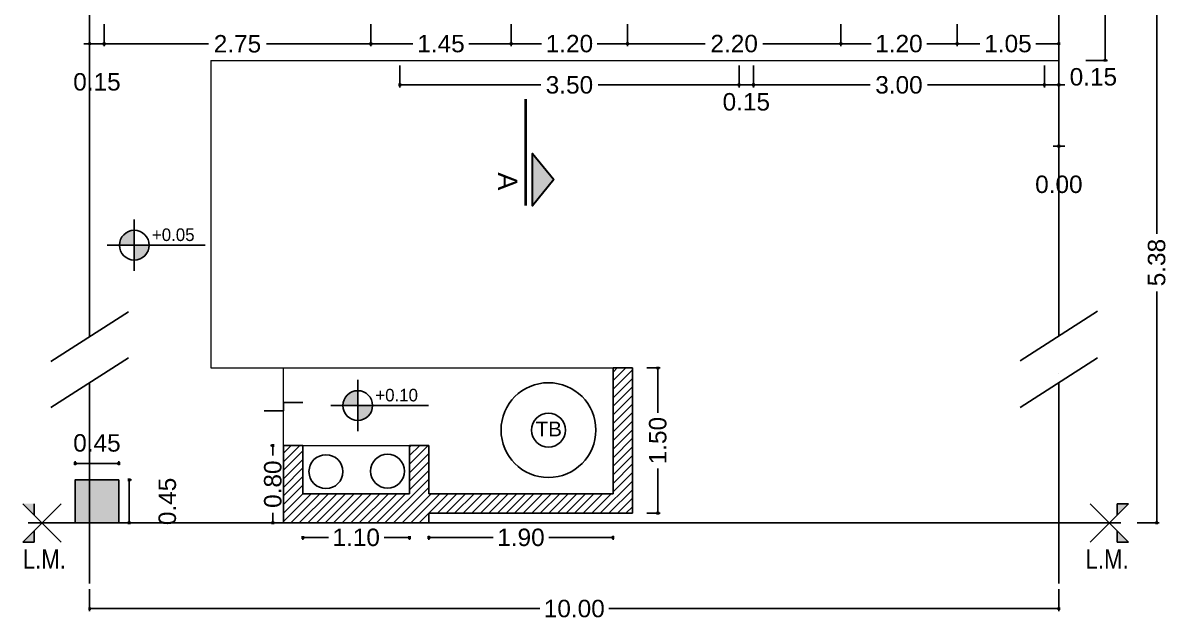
# Model space of a CAD drawing. Header units: millimetres. Extents: x 157 to 449, y 13 to 189.
# Drawn here: x 381.2 to 393.01, y 135.3 to 141.47 of the extents above; entities that cross this region are included whole.
import ezdxf

# ---------------------------------------------------------------- set-up
doc = ezdxf.new("R2010")
doc.units = ezdxf.units.MM
doc.header["$LTSCALE"] = 0.1
doc.header["$MEASUREMENT"] = 0
doc.header["$PDMODE"] = 3
doc.header["$PDSIZE"] = 0.1
doc.linetypes.add('ACAD_ISO04W100', pattern=[30, 24, -3, 0, -3])
doc.layers.get('DEFPOINTS').update_dxf_attribs({"color": 1})
for name, color, linetype in [('11.Ejes', 1, 'ACAD_ISO04W100'), ('Cotas', 1, 'Continuous'), ('HATCH', 10, 'Continuous'), ('MURO', 3, 'Continuous'), ('Muros', 7, 'Continuous'), ('muros-pta', 4, 'Continuous'), ('Textos', 2, 'Continuous')]:
    doc.layers.add(name, color=color, linetype=linetype)
doc.layers.add('17.Sombras', color=8, linetype='Continuous', lineweight=5)
doc.layers.add('SOMBRA', color=1, linetype='Continuous', lineweight=0)
doc.styles.add('ARIAL', font='arial.ttf', dxfattribs={"height": 0.18})
doc.styles.add('Diego', font='arial.ttf')
doc.dimstyles.new('MARQ 100', dxfattribs={"dimscale": 0.1, "dimtxt": 1.75, "dimasz": 0.3, "dimexe": 0.25, "dimexo": 1.5, "dimtad": 0, "dimzin": 1, "dimdsep": 46, "dimtxsty": 'ARIAL', "dimblk": 'BOXFILLED', "dimcen": 2.5, "dimclrd": 8, "dimclre": 8, "dimclrt": 4, "dimazin": 0, "dimtfac": 1, "dimtmove": 2, "dimatfit": 3, "dimldrblk": 'DOTSMALL', "dimfxl": 2, "dimfxlon": 1, "dimlwd": -1, "dimarcsym": 0})

# ---------------------------------------------------------------- blocks, each defined once
blk = doc.blocks.new('_BoxFilled')
at = {"color": 0, "linetype": 'ByBlock', "lineweight": -2}
blk.add_line((-0.5, 0), (-1, 0), dxfattribs=at)
at = {"color": 0, "linetype": 'ByBlock'}
blk.add_solid([(-0.5, 0.5), (0.5, 0.5), (-0.5, -0.5), (0.5, -0.5)], dxfattribs=at)
blk = doc.blocks.new('*D98')
at = {"color": 8, "lineweight": -2, "transparency": 16777216}
for p, q in [((384.085, 136.155), (384.085, 136.13)), ((385.185, 136.155), (385.185, 136.13))]:
    blk.add_line(p, q, dxfattribs=at)
at = {"color": 8, "transparency": 16777216}
for p, q in [((384.115, 136.155), (384.348, 136.155)), ((385.155, 136.155), (384.923, 136.155))]:
    blk.add_line(p, q, dxfattribs=at)
at = {"layer": 'DEFPOINTS', "color": 0, "transparency": 16777216}
for p in [(384.085, 136.222), (385.185, 136.222), (385.185, 136.155)]:
    blk.add_point(p, dxfattribs=at)
at = {"color": 8, "transparency": 16777216, "xscale": 0.03, "yscale": 0.03, "zscale": 0.03, "rotation": 180}
blk.add_blockref('_BoxFilled', (384.085, 136.155), dxfattribs=at)
at = {"color": 8, "transparency": 16777216, "xscale": 0.03, "yscale": 0.03, "zscale": 0.03}
blk.add_blockref('_BoxFilled', (385.185, 136.155), dxfattribs=at)
at = {"color": 4, "transparency": 16777216, "insert": (384.635, 136.155), "char_height": 0.18, "attachment_point": 5, "style": 'ARIAL'}
blk.add_mtext('1.10', dxfattribs=at)
blk = doc.blocks.new('_DotSmall')
at = {"color": 0, "linetype": 'ByBlock', "const_width": 0.5}
blk.add_lwpolyline([(-0.0625, 0, 1), (0.0625, 0, 1)], format="xyb", close=True, dxfattribs=at)
blk = doc.blocks.new('*D99')
at = {"color": 8, "lineweight": -2, "transparency": 16777216}
for p, q in [((385.385, 136.172), (385.385, 136.13)), ((387.285, 136.172), (387.285, 136.13))]:
    blk.add_line(p, q, dxfattribs=at)
at = {"color": 8, "transparency": 16777216}
for p, q in [((385.415, 136.155), (386.048, 136.155)), ((387.255, 136.155), (386.623, 136.155))]:
    blk.add_line(p, q, dxfattribs=at)
at = {"layer": 'DEFPOINTS', "color": 0, "transparency": 16777216}
for p in [(385.385, 136.322), (387.285, 136.322), (387.285, 136.155)]:
    blk.add_point(p, dxfattribs=at)
at = {"color": 8, "transparency": 16777216, "xscale": 0.03, "yscale": 0.03, "zscale": 0.03, "rotation": 180}
blk.add_blockref('_BoxFilled', (385.385, 136.155), dxfattribs=at)
at = {"color": 8, "transparency": 16777216, "xscale": 0.03, "yscale": 0.03, "zscale": 0.03}
blk.add_blockref('_BoxFilled', (387.285, 136.155), dxfattribs=at)
at = {"color": 4, "transparency": 16777216, "insert": (386.335, 136.155), "char_height": 0.18, "attachment_point": 5, "style": 'ARIAL'}
blk.add_mtext('1.90', dxfattribs=at)
blk = doc.blocks.new('*D117')
at = {"color": 8, "lineweight": -2, "transparency": 16777216}
for p, q in [((383.775, 137.105), (383.75, 137.105)), ((383.775, 136.305), (383.75, 136.305))]:
    blk.add_line(p, q, dxfattribs=at)
at = {"color": 8, "transparency": 16777216}
for p, q in [((383.775, 137.075), (383.775, 137.001)), ((383.775, 136.335), (383.775, 136.409))]:
    blk.add_line(p, q, dxfattribs=at)
at = {"layer": 'DEFPOINTS', "color": 0, "transparency": 16777216}
for p in [(383.885, 137.105), (383.775, 136.305), (383.885, 136.305)]:
    blk.add_point(p, dxfattribs=at)
at = {"color": 8, "transparency": 16777216, "xscale": 0.03, "yscale": 0.03, "zscale": 0.03}
for p, rotation in [((383.775, 137.105), 90), ((383.775, 136.305), 270)]:
    blk.add_blockref('_BoxFilled', p, dxfattribs=dict(at, rotation=rotation))
at = {"color": 4, "transparency": 16777216, "insert": (383.775, 136.705), "char_height": 0.18, "attachment_point": 5, "rotation": 90, "style": 'ARIAL'}
blk.add_mtext('0.80', dxfattribs=at)
blk = doc.blocks.new('*D118')
at = {"color": 8, "lineweight": -2, "transparency": 16777216}
for p, q in [((387.635, 137.905), (387.772, 137.905)), ((387.635, 136.405), (387.772, 136.405))]:
    blk.add_line(p, q, dxfattribs=at)
at = {"color": 8, "transparency": 16777216}
for p, q in [((387.747, 137.875), (387.747, 137.442)), ((387.747, 136.435), (387.747, 136.867))]:
    blk.add_line(p, q, dxfattribs=at)
at = {"layer": 'DEFPOINTS', "color": 0, "transparency": 16777216}
for p in [(387.485, 137.905), (387.485, 136.405), (387.747, 136.405)]:
    blk.add_point(p, dxfattribs=at)
at = {"color": 8, "transparency": 16777216, "xscale": 0.03, "yscale": 0.03, "zscale": 0.03}
for p, rotation in [((387.747, 137.905), 90), ((387.747, 136.405), 270)]:
    blk.add_blockref('_BoxFilled', p, dxfattribs=dict(at, rotation=rotation))
at = {"color": 4, "transparency": 16777216, "insert": (387.747, 137.155), "char_height": 0.18, "attachment_point": 5, "rotation": 90, "style": 'ARIAL'}
blk.add_mtext('1.50', dxfattribs=at)
blk = doc.blocks.new('*D119')
at = {"color": 8, "lineweight": -2, "transparency": 16777216}
for p, q in [((382.292, 136.75), (382.317, 136.75)), ((382.292, 136.305), (382.317, 136.305))]:
    blk.add_line(p, q, dxfattribs=at)
at = {"color": 8, "transparency": 16777216}
blk.add_line((382.292, 136.335), (382.292, 136.72), dxfattribs=at)
at = {"layer": 'DEFPOINTS', "color": 0, "transparency": 16777216}
for p in [(382.185, 136.75), (382.292, 136.75), (382.185, 136.305)]:
    blk.add_point(p, dxfattribs=at)
at = {"color": 8, "transparency": 16777216, "xscale": 0.03, "yscale": 0.03, "zscale": 0.03}
for p, rotation in [((382.292, 136.75), 90), ((382.292, 136.305), 270)]:
    blk.add_blockref('_BoxFilled', p, dxfattribs=dict(at, rotation=rotation))
at = {"color": 4, "transparency": 16777216, "insert": (382.687, 136.527), "char_height": 0.18, "attachment_point": 5, "rotation": 90, "style": 'ARIAL'}
blk.add_mtext('0.45', dxfattribs=at)
blk = doc.blocks.new('*D120')
at = {"color": 8, "lineweight": -2, "transparency": 16777216}
for p, q in [((381.735, 136.9), (381.735, 136.944)), ((382.185, 136.9), (382.185, 136.944))]:
    blk.add_line(p, q, dxfattribs=at)
at = {"color": 8, "transparency": 16777216}
blk.add_line((381.765, 136.919), (382.155, 136.919), dxfattribs=at)
at = {"layer": 'DEFPOINTS', "color": 0, "transparency": 16777216}
for p in [(382.185, 136.919), (381.735, 136.75), (382.185, 136.75)]:
    blk.add_point(p, dxfattribs=at)
at = {"color": 8, "transparency": 16777216, "xscale": 0.03, "yscale": 0.03, "zscale": 0.03, "rotation": 180}
blk.add_blockref('_BoxFilled', (381.735, 136.919), dxfattribs=at)
at = {"color": 8, "transparency": 16777216, "xscale": 0.03, "yscale": 0.03, "zscale": 0.03}
blk.add_blockref('_BoxFilled', (382.185, 136.919), dxfattribs=at)
at = {"color": 4, "transparency": 16777216, "insert": (381.96, 137.13), "char_height": 0.18, "attachment_point": 5, "style": 'ARIAL'}
blk.add_mtext('0.45', dxfattribs=at)
blk = doc.blocks.new('Nivel Planta')
at = {"layer": 'Cotas'}
h = blk.add_hatch(color=1, dxfattribs=at)
h.paths.add_polyline_path([(509.8507, 209.4131, 0.414214), (509.7327, 209.2951), (509.8507, 209.2951)])
h.paths.add_polyline_path([(509.9687, 209.2951), (509.8507, 209.2951), (509.8507, 209.1771, 0.414214)])
at = {"layer": 'Cotas', "color": 1}
for p, q in [((509.8507, 209.4986), (509.8507, 209.0904)), ((509.6361, 209.2951), (510.4131, 209.2951))]:
    blk.add_line(p, q, dxfattribs=at)
blk.add_circle((509.8507, 209.2951), 0.118, dxfattribs=at)
blk = doc.blocks.new('*D106')
at = {"color": 8, "lineweight": -2, "transparency": 16777216}
for p, q in [((381.885, 135.62), (381.885, 135.395)), ((391.885, 135.62), (391.885, 135.395))]:
    blk.add_line(p, q, dxfattribs=at)
at = {"color": 8, "transparency": 16777216}
for p, q in [((381.915, 135.42), (386.528, 135.42)), ((391.855, 135.42), (387.242, 135.42))]:
    blk.add_line(p, q, dxfattribs=at)
at = {"layer": 'DEFPOINTS', "color": 0, "transparency": 16777216}
for p in [(381.885, 135.992), (391.885, 135.992), (391.885, 135.42)]:
    blk.add_point(p, dxfattribs=at)
at = {"color": 8, "transparency": 16777216, "xscale": 0.03, "yscale": 0.03, "zscale": 0.03, "rotation": 180}
blk.add_blockref('_BoxFilled', (381.885, 135.42), dxfattribs=at)
at = {"color": 8, "transparency": 16777216, "xscale": 0.03, "yscale": 0.03, "zscale": 0.03}
blk.add_blockref('_BoxFilled', (391.885, 135.42), dxfattribs=at)
at = {"color": 4, "transparency": 16777216, "insert": (386.885, 135.42), "char_height": 0.18, "attachment_point": 5, "style": 'ARIAL'}
blk.add_mtext('10.00', dxfattribs=at)
blk = doc.blocks.new('*D124')
at = {"color": 8, "lineweight": -2, "transparency": 16777216}
for p, q in [((381.885, 141.453), (381.885, 141.228)), ((382.035, 141.453), (382.035, 141.228))]:
    blk.add_line(p, q, dxfattribs=at)
at = {"color": 8, "transparency": 16777216}
for p, q in [((381.855, 141.253), (381.825, 141.253)), ((381.885, 141.253), (382.035, 141.253)), ((382.065, 141.253), (382.095, 141.253))]:
    blk.add_line(p, q, dxfattribs=at)
at = {"layer": 'DEFPOINTS', "color": 0, "transparency": 16777216}
for p in [(381.885, 143.031), (382.035, 143.031), (382.035, 141.253)]:
    blk.add_point(p, dxfattribs=at)
at = {"color": 8, "transparency": 16777216, "xscale": 0.03, "yscale": 0.03, "zscale": 0.03}
blk.add_blockref('_BoxFilled', (381.885, 141.253), dxfattribs=at)
at = {"color": 8, "transparency": 16777216, "xscale": 0.03, "yscale": 0.03, "zscale": 0.03, "rotation": 180}
blk.add_blockref('_BoxFilled', (382.035, 141.253), dxfattribs=at)
at = {"color": 4, "transparency": 16777216, "insert": (381.96, 140.858), "char_height": 0.18, "attachment_point": 5, "style": 'ARIAL'}
blk.add_mtext('0.15', dxfattribs=at)
blk = doc.blocks.new('*D107')
at = {"color": 8, "lineweight": -2, "transparency": 16777216}
for p, q in [((384.785, 141.453), (384.785, 141.228)), ((386.235, 141.453), (386.235, 141.228))]:
    blk.add_line(p, q, dxfattribs=at)
at = {"color": 8, "transparency": 16777216}
for p, q in [((384.815, 141.253), (385.221, 141.253)), ((386.205, 141.253), (385.798, 141.253))]:
    blk.add_line(p, q, dxfattribs=at)
at = {"layer": 'DEFPOINTS', "color": 0, "transparency": 16777216}
for p in [(384.785, 141.681), (386.235, 141.681), (386.235, 141.253)]:
    blk.add_point(p, dxfattribs=at)
at = {"color": 8, "transparency": 16777216, "xscale": 0.03, "yscale": 0.03, "zscale": 0.03, "rotation": 180}
blk.add_blockref('_BoxFilled', (384.785, 141.253), dxfattribs=at)
at = {"color": 8, "transparency": 16777216, "xscale": 0.03, "yscale": 0.03, "zscale": 0.03}
blk.add_blockref('_BoxFilled', (386.235, 141.253), dxfattribs=at)
at = {"color": 4, "transparency": 16777216, "insert": (385.51, 141.253), "char_height": 0.18, "attachment_point": 5, "style": 'ARIAL'}
blk.add_mtext('1.45', dxfattribs=at)
blk = doc.blocks.new('*D108')
at = {"color": 8, "lineweight": -2, "transparency": 16777216}
for p, q in [((386.235, 141.453), (386.235, 141.228)), ((387.435, 141.453), (387.435, 141.228))]:
    blk.add_line(p, q, dxfattribs=at)
at = {"color": 8, "transparency": 16777216}
for p, q in [((386.265, 141.253), (386.547, 141.253)), ((387.405, 141.253), (387.122, 141.253))]:
    blk.add_line(p, q, dxfattribs=at)
at = {"layer": 'DEFPOINTS', "color": 0, "transparency": 16777216}
for p in [(386.235, 141.681), (387.435, 141.681), (387.435, 141.253)]:
    blk.add_point(p, dxfattribs=at)
at = {"color": 8, "transparency": 16777216, "xscale": 0.03, "yscale": 0.03, "zscale": 0.03, "rotation": 180}
blk.add_blockref('_BoxFilled', (386.235, 141.253), dxfattribs=at)
at = {"color": 8, "transparency": 16777216, "xscale": 0.03, "yscale": 0.03, "zscale": 0.03}
blk.add_blockref('_BoxFilled', (387.435, 141.253), dxfattribs=at)
at = {"color": 4, "transparency": 16777216, "insert": (386.835, 141.253), "char_height": 0.18, "attachment_point": 5, "style": 'ARIAL'}
blk.add_mtext('1.20', dxfattribs=at)
blk = doc.blocks.new('*D109')
at = {"color": 8, "lineweight": -2, "transparency": 16777216}
for p, q in [((387.435, 141.453), (387.435, 141.228)), ((389.635, 141.453), (389.635, 141.228))]:
    blk.add_line(p, q, dxfattribs=at)
at = {"color": 8, "transparency": 16777216}
for p, q in [((387.465, 141.253), (388.237, 141.253)), ((389.605, 141.253), (388.832, 141.253))]:
    blk.add_line(p, q, dxfattribs=at)
at = {"layer": 'DEFPOINTS', "color": 0, "transparency": 16777216}
for p in [(387.435, 141.681), (389.635, 141.681), (389.635, 141.253)]:
    blk.add_point(p, dxfattribs=at)
at = {"color": 8, "transparency": 16777216, "xscale": 0.03, "yscale": 0.03, "zscale": 0.03, "rotation": 180}
blk.add_blockref('_BoxFilled', (387.435, 141.253), dxfattribs=at)
at = {"color": 8, "transparency": 16777216, "xscale": 0.03, "yscale": 0.03, "zscale": 0.03}
blk.add_blockref('_BoxFilled', (389.635, 141.253), dxfattribs=at)
at = {"color": 4, "transparency": 16777216, "insert": (388.535, 141.253), "char_height": 0.18, "attachment_point": 5, "style": 'ARIAL'}
blk.add_mtext('2.20', dxfattribs=at)
blk = doc.blocks.new('*D125')
at = {"color": 8, "lineweight": -2, "transparency": 16777216}
for p, q in [((389.635, 141.453), (389.635, 141.228)), ((390.835, 141.453), (390.835, 141.228))]:
    blk.add_line(p, q, dxfattribs=at)
at = {"color": 8, "transparency": 16777216}
for p, q in [((389.665, 141.253), (389.947, 141.253)), ((390.805, 141.253), (390.522, 141.253))]:
    blk.add_line(p, q, dxfattribs=at)
at = {"layer": 'DEFPOINTS', "color": 0, "transparency": 16777216}
for p in [(389.635, 141.681), (390.835, 141.681), (390.835, 141.253)]:
    blk.add_point(p, dxfattribs=at)
at = {"color": 8, "transparency": 16777216, "xscale": 0.03, "yscale": 0.03, "zscale": 0.03, "rotation": 180}
blk.add_blockref('_BoxFilled', (389.635, 141.253), dxfattribs=at)
at = {"color": 8, "transparency": 16777216, "xscale": 0.03, "yscale": 0.03, "zscale": 0.03}
blk.add_blockref('_BoxFilled', (390.835, 141.253), dxfattribs=at)
at = {"color": 4, "transparency": 16777216, "insert": (390.235, 141.253), "char_height": 0.18, "attachment_point": 5, "style": 'ARIAL'}
blk.add_mtext('1.20', dxfattribs=at)
blk = doc.blocks.new('*D126')
at = {"color": 8, "lineweight": -2, "transparency": 16777216}
for p, q in [((390.835, 141.453), (390.835, 141.228)), ((391.885, 141.453), (391.885, 141.228))]:
    blk.add_line(p, q, dxfattribs=at)
at = {"color": 8, "transparency": 16777216}
for p, q in [((390.865, 141.253), (391.071, 141.253)), ((391.855, 141.253), (391.648, 141.253))]:
    blk.add_line(p, q, dxfattribs=at)
at = {"layer": 'DEFPOINTS', "color": 0, "transparency": 16777216}
for p in [(391.885, 146.336), (390.835, 141.681), (391.885, 141.253)]:
    blk.add_point(p, dxfattribs=at)
at = {"color": 8, "transparency": 16777216, "xscale": 0.03, "yscale": 0.03, "zscale": 0.03, "rotation": 180}
blk.add_blockref('_BoxFilled', (390.835, 141.253), dxfattribs=at)
at = {"color": 8, "transparency": 16777216, "xscale": 0.03, "yscale": 0.03, "zscale": 0.03}
blk.add_blockref('_BoxFilled', (391.885, 141.253), dxfattribs=at)
at = {"color": 4, "transparency": 16777216, "insert": (391.36, 141.253), "char_height": 0.18, "attachment_point": 5, "style": 'ARIAL'}
blk.add_mtext('1.05', dxfattribs=at)
blk = doc.blocks.new('*D127')
at = {"color": 8, "lineweight": -2, "transparency": 16777216}
for p, q in [((385.085, 141.027), (385.085, 140.802)), ((388.585, 141.027), (388.585, 140.802))]:
    blk.add_line(p, q, dxfattribs=at)
at = {"color": 8, "transparency": 16777216}
for p, q in [((385.115, 140.827), (386.539, 140.827)), ((388.555, 140.827), (387.131, 140.827))]:
    blk.add_line(p, q, dxfattribs=at)
at = {"layer": 'DEFPOINTS', "color": 0, "transparency": 16777216}
for p in [(385.085, 141.981), (388.585, 141.981), (388.585, 140.827)]:
    blk.add_point(p, dxfattribs=at)
at = {"color": 8, "transparency": 16777216, "xscale": 0.03, "yscale": 0.03, "zscale": 0.03, "rotation": 180}
blk.add_blockref('_BoxFilled', (385.085, 140.827), dxfattribs=at)
at = {"color": 8, "transparency": 16777216, "xscale": 0.03, "yscale": 0.03, "zscale": 0.03}
blk.add_blockref('_BoxFilled', (388.585, 140.827), dxfattribs=at)
at = {"color": 4, "transparency": 16777216, "insert": (386.835, 140.827), "char_height": 0.18, "attachment_point": 5, "style": 'ARIAL'}
blk.add_mtext('3.50', dxfattribs=at)
blk = doc.blocks.new('*D128')
at = {"color": 8, "lineweight": -2, "transparency": 16777216}
for p, q in [((388.585, 141.027), (388.585, 140.802)), ((388.735, 141.027), (388.735, 140.802))]:
    blk.add_line(p, q, dxfattribs=at)
at = {"color": 8, "transparency": 16777216}
for p, q in [((388.555, 140.827), (388.525, 140.827)), ((388.585, 140.827), (388.735, 140.827)), ((388.765, 140.827), (388.795, 140.827))]:
    blk.add_line(p, q, dxfattribs=at)
at = {"layer": 'DEFPOINTS', "color": 0, "transparency": 16777216}
for p in [(388.585, 141.981), (388.735, 141.981), (388.735, 140.827)]:
    blk.add_point(p, dxfattribs=at)
at = {"color": 8, "transparency": 16777216, "xscale": 0.03, "yscale": 0.03, "zscale": 0.03}
blk.add_blockref('_BoxFilled', (388.585, 140.827), dxfattribs=at)
at = {"color": 8, "transparency": 16777216, "xscale": 0.03, "yscale": 0.03, "zscale": 0.03, "rotation": 180}
blk.add_blockref('_BoxFilled', (388.735, 140.827), dxfattribs=at)
at = {"color": 4, "transparency": 16777216, "insert": (388.66, 140.652), "char_height": 0.18, "attachment_point": 5, "style": 'ARIAL'}
blk.add_mtext('0.15', dxfattribs=at)
blk = doc.blocks.new('*D129')
at = {"color": 8, "lineweight": -2, "transparency": 16777216}
for p, q in [((388.735, 141.027), (388.735, 140.802)), ((391.735, 141.027), (391.735, 140.802))]:
    blk.add_line(p, q, dxfattribs=at)
at = {"color": 8, "transparency": 16777216}
for p, q in [((388.765, 140.827), (389.939, 140.827)), ((391.705, 140.827), (390.531, 140.827))]:
    blk.add_line(p, q, dxfattribs=at)
at = {"layer": 'DEFPOINTS', "color": 0, "transparency": 16777216}
for p in [(388.735, 141.981), (391.735, 141.981), (391.735, 140.827)]:
    blk.add_point(p, dxfattribs=at)
at = {"color": 8, "transparency": 16777216, "xscale": 0.03, "yscale": 0.03, "zscale": 0.03, "rotation": 180}
blk.add_blockref('_BoxFilled', (388.735, 140.827), dxfattribs=at)
at = {"color": 8, "transparency": 16777216, "xscale": 0.03, "yscale": 0.03, "zscale": 0.03}
blk.add_blockref('_BoxFilled', (391.735, 140.827), dxfattribs=at)
at = {"color": 4, "transparency": 16777216, "insert": (390.235, 140.827), "char_height": 0.18, "attachment_point": 5, "style": 'ARIAL'}
blk.add_mtext('3.00', dxfattribs=at)
blk = doc.blocks.new('*D130')
at = {"color": 8, "lineweight": -2, "transparency": 16777216}
for p, q in [((391.735, 141.027), (391.735, 140.802)), ((391.885, 141.027), (391.885, 140.802))]:
    blk.add_line(p, q, dxfattribs=at)
at = {"color": 8, "transparency": 16777216}
for p, q in [((391.705, 140.827), (391.675, 140.827)), ((391.735, 140.827), (391.885, 140.827)), ((391.915, 140.827), (391.945, 140.827))]:
    blk.add_line(p, q, dxfattribs=at)
at = {"layer": 'DEFPOINTS', "color": 0, "transparency": 16777216}
for p in [(391.735, 141.981), (391.885, 141.981), (391.885, 140.827)]:
    blk.add_point(p, dxfattribs=at)
at = {"color": 8, "transparency": 16777216, "xscale": 0.03, "yscale": 0.03, "zscale": 0.03}
blk.add_blockref('_BoxFilled', (391.735, 140.827), dxfattribs=at)
at = {"color": 8, "transparency": 16777216, "xscale": 0.03, "yscale": 0.03, "zscale": 0.03, "rotation": 180}
blk.add_blockref('_BoxFilled', (391.885, 140.827), dxfattribs=at)
at = {"color": 4, "transparency": 16777216, "insert": (392.241, 140.91), "char_height": 0.18, "attachment_point": 5, "style": 'ARIAL'}
blk.add_mtext('0.15', dxfattribs=at)
blk = doc.blocks.new('*D131')
at = {"color": 8, "lineweight": -2, "transparency": 16777216}
blk.add_line((391.885, 140.395), (391.885, 140.17), dxfattribs=at)
blk.add_line((391.885, 140.395), (391.885, 140.17), dxfattribs=at)
at = {"color": 8, "transparency": 16777216}
for p, q in [((391.855, 140.195), (391.825, 140.195)), ((391.915, 140.195), (391.945, 140.195))]:
    blk.add_line(p, q, dxfattribs=at)
at = {"layer": 'DEFPOINTS', "color": 0, "transparency": 16777216}
for p in [(391.885, 146.336), (391.885, 141.681), (391.885, 140.195)]:
    blk.add_point(p, dxfattribs=at)
at = {"color": 8, "transparency": 16777216, "xscale": 0.03, "yscale": 0.03, "zscale": 0.03}
blk.add_blockref('_BoxFilled', (391.885, 140.195), dxfattribs=at)
at = {"color": 8, "transparency": 16777216, "xscale": 0.03, "yscale": 0.03, "zscale": 0.03, "rotation": 180}
blk.add_blockref('_BoxFilled', (391.885, 140.195), dxfattribs=at)
at = {"color": 4, "transparency": 16777216, "insert": (391.885, 139.8), "char_height": 0.18, "attachment_point": 5, "style": 'ARIAL'}
blk.add_mtext('0.00', dxfattribs=at)
blk = doc.blocks.new('*D110')
at = {"color": 8, "lineweight": -2, "transparency": 16777216}
for p, q in [((392.694, 141.681), (392.919, 141.681)), ((392.694, 136.305), (392.919, 136.305))]:
    blk.add_line(p, q, dxfattribs=at)
at = {"color": 8, "transparency": 16777216}
for p, q in [((392.894, 141.651), (392.894, 139.289)), ((392.894, 136.335), (392.894, 138.696))]:
    blk.add_line(p, q, dxfattribs=at)
at = {"layer": 'DEFPOINTS', "color": 0, "transparency": 16777216}
for p in [(392.303, 141.681), (392.894, 141.681), (392.303, 136.305)]:
    blk.add_point(p, dxfattribs=at)
at = {"color": 8, "transparency": 16777216, "xscale": 0.03, "yscale": 0.03, "zscale": 0.03}
for p, rotation in [((392.894, 141.681), 90), ((392.894, 136.305), 270)]:
    blk.add_blockref('_BoxFilled', p, dxfattribs=dict(at, rotation=rotation))
at = {"color": 4, "transparency": 16777216, "insert": (392.894, 138.993), "char_height": 0.18, "attachment_point": 5, "rotation": 90, "style": 'ARIAL'}
blk.add_mtext('5.38', dxfattribs=at)
blk = doc.blocks.new('*D132')
at = {"color": 8, "lineweight": -2, "transparency": 16777216}
for p, q in [((392.163, 146.336), (392.388, 146.336)), ((392.163, 141.081), (392.388, 141.081))]:
    blk.add_line(p, q, dxfattribs=at)
at = {"color": 8, "transparency": 16777216}
for p, q in [((392.363, 146.306), (392.363, 144.005)), ((392.363, 141.111), (392.363, 143.411))]:
    blk.add_line(p, q, dxfattribs=at)
at = {"layer": 'DEFPOINTS', "color": 0, "transparency": 16777216}
for p in [(391.885, 146.336), (391.885, 141.081), (392.363, 141.081)]:
    blk.add_point(p, dxfattribs=at)
at = {"color": 8, "transparency": 16777216, "xscale": 0.03, "yscale": 0.03, "zscale": 0.03}
for p, rotation in [((392.363, 146.336), 90), ((392.363, 141.081), 270)]:
    blk.add_blockref('_BoxFilled', p, dxfattribs=dict(at, rotation=rotation))
at = {"color": 4, "transparency": 16777216, "insert": (392.363, 143.708), "char_height": 0.18, "attachment_point": 5, "rotation": 90, "style": 'ARIAL'}
blk.add_mtext('5.25', dxfattribs=at)
blk = doc.blocks.new('*D160')
at = {"color": 8, "lineweight": -2, "transparency": 16777216}
for p, q in [((384.785, 141.451), (384.785, 141.226)), ((382.035, 141.251), (382.035, 141.226))]:
    blk.add_line(p, q, dxfattribs=at)
at = {"color": 8, "transparency": 16777216}
for p, q in [((382.065, 141.251), (383.112, 141.251)), ((384.755, 141.251), (383.709, 141.251))]:
    blk.add_line(p, q, dxfattribs=at)
at = {"layer": 'DEFPOINTS', "color": 0, "transparency": 16777216}
for p in [(384.785, 141.681), (382.035, 141.34), (382.035, 141.251)]:
    blk.add_point(p, dxfattribs=at)
at = {"color": 8, "transparency": 16777216, "xscale": 0.03, "yscale": 0.03, "zscale": 0.03, "rotation": 180}
blk.add_blockref('_BoxFilled', (382.035, 141.251), dxfattribs=at)
at = {"color": 8, "transparency": 16777216, "xscale": 0.03, "yscale": 0.03, "zscale": 0.03}
blk.add_blockref('_BoxFilled', (384.785, 141.251), dxfattribs=at)
at = {"color": 4, "transparency": 16777216, "insert": (383.41, 141.251), "char_height": 0.18, "attachment_point": 5, "style": 'ARIAL'}
blk.add_mtext('2.75', dxfattribs=at)

msp = doc.modelspace()

# ---------------------------------------------------------------- hatches: boundary and pattern name
h = msp.add_hatch(color=256)
h.dxf.hatch_style = 1
h.paths.add_polyline_path([(386.4531, 140.1194), (386.4531, 139.58), (386.6752, 139.8497)])
at = {"layer": '11.Ejes'}
h = msp.add_hatch(color=256, dxfattribs=at)
h.dxf.hatch_style = 1
h.paths.add_polyline_path([(381.3126, 136.5027), (381.1962, 136.5027), (381.3126, 136.3863)])
h.paths.add_polyline_path([(381.3126, 136.1067), (381.3126, 136.2231), (381.1962, 136.1067)])
h = msp.add_hatch(color=256, dxfattribs=at)
h.dxf.hatch_style = 1
h.paths.add_polyline_path([(392.487, 136.3863), (392.6033, 136.5027), (392.487, 136.5027)])
h.paths.add_polyline_path([(392.6033, 136.1067), (392.487, 136.2231), (392.487, 136.1067)])
at = {"layer": 'HATCH', "linetype": 'Continuous'}
h = msp.add_hatch(color=256, dxfattribs=at)
h.dxf.hatch_style = 1
h.paths.add_polyline_path([(382.1855, 136.75), (382.0355, 136.75), (382.0355, 136.3047), (382.1855, 136.3047)])
h.paths.add_polyline_path([(382.0355, 136.75), (381.8849, 136.75), (381.8849, 136.3047), (382.0355, 136.3047)])
h.paths.add_polyline_path([(381.8849, 136.75), (381.7349, 136.75), (381.7349, 136.3047), (381.8849, 136.3047)])
at = {"layer": 'SOMBRA', "true_color": 0xf8991e}
h = msp.add_hatch(dxfattribs=at)
h.set_pattern_fill('ANSI31', color=30, scale=0.5)
h.set_pattern_definition([(45, (72.381006, 0), (-0.044194174, 0.044194174), [])])
h.paths.add_polyline_path([(384.0855, 136.6047), (384.0855, 137.1047), (383.8855, 137.1047), (383.8855, 136.3047), (385.3855, 136.3047), (385.3855, 136.4047), (387.4855, 136.4047), (387.4855, 137.9047), (387.2855, 137.9047), (387.2855, 136.6047), (385.3855, 136.6047), (385.3855, 137.1047), (385.1855, 137.1047), (385.1855, 136.6047)])

# ---------------------------------------------------------------- linework, layer by layer
at = {"lineweight": 40}
msp.add_line((386.3808, 140.6801), (386.3808, 139.5837), dxfattribs=at)
msp.add_line((391.8849, 137.8442), (391.8849, 137.8442))
at = {"lineweight": 30}
msp.add_lwpolyline([(386.6752, 139.8497), (386.4531, 139.58), (386.4531, 140.1194)], close=True, dxfattribs=at)
at = {"layer": '11.Ejes', "ltscale": 12}
for p, q in [((391.8849, 151.4747), (391.8849, 139.8183)), ((381.8849, 137.6188), (381.8849, 135.9634)), ((391.8849, 137.6188), (391.8849, 136.0216)), ((392.5226, 136.3047), (381.2509, 136.3047))]:
    msp.add_line(p, q, dxfattribs=at)
at = {"layer": '11.Ejes'}
for p, q in [((381.8849, 135.6797), (381.8849, 137.7442)), ((391.8849, 137.7517), (391.8849, 135.6797)), ((381.1962, 136.1067), (381.5922, 136.5027)), ((381.1962, 136.1067), (381.5922, 136.5027)), ((381.1962, 136.5027), (381.5922, 136.1067)), ((381.3126, 136.5027), (381.3126, 136.3863)), ((392.6033, 136.1067), (392.2073, 136.5027)), ((392.6033, 136.1067), (392.2073, 136.5027)), ((392.6033, 136.5027), (392.2073, 136.1067)), ((392.487, 136.5027), (392.487, 136.3863)), ((392.6033, 136.5027), (392.487, 136.5027)), ((381.3126, 136.2231), (381.3126, 136.1067)), ((392.487, 136.2231), (392.487, 136.1067)), ((381.1962, 136.1067), (381.3126, 136.1067)), ((392.6033, 136.1067), (392.487, 136.1067))]:
    msp.add_line(p, q, dxfattribs=at)
at = {"layer": '11.Ejes', "ltscale": 12}
for points in [[(381.8849, 151.2756), (381.8849, 138.2269)], [(391.8849, 139.8183), (391.8849, 138.2345), (391.8849, 138.2345)]]:
    msp.add_lwpolyline(points, dxfattribs=at)
at = {"layer": '11.Ejes'}
for points in [[(382.2849, 138.4835), (381.4849, 137.9704)], [(392.2849, 138.4911), (391.4849, 137.978)], [(382.2849, 138.0083), (381.4849, 137.4952)], [(392.2849, 138.0083), (391.4849, 137.4952)]]:
    msp.add_lwpolyline(points, dxfattribs=at)
at = {"layer": '17.Sombras', "color": 8, "true_color": 0x7d7d7d}
for p, q in [((383.1355, 141.0797), (391.8849, 141.0808)), ((383.1355, 141.0797), (383.1355, 137.9047)), ((383.1355, 137.9047), (387.2855, 137.9047)), ((383.8855, 137.1047), (383.8855, 137.9047)), ((384.0855, 137.1047), (385.1855, 137.1047))]:
    msp.add_line(p, q, dxfattribs=at)
at = {"layer": 'Cotas', "ltscale": 0.5}
for centre in [(384.323, 136.8347), (384.9587, 136.8397)]:
    msp.add_circle(centre, 0.175, dxfattribs=at)
at = {"layer": 'MURO'}
for p, q in [((387.2855, 137.9047), (387.2855, 136.6047)), ((387.2855, 137.9047), (387.4855, 137.9047)), ((387.4855, 137.9047), (387.4855, 136.4047)), ((383.8855, 137.5469), (384.0855, 137.5469)), ((383.8855, 137.5469), (383.8855, 137.4624)), ((383.6855, 137.4624), (383.8855, 137.4624)), ((383.8855, 136.3047), (383.8855, 137.1047)), ((383.8855, 137.1047), (384.0855, 137.1047)), ((384.0855, 136.6047), (384.0855, 137.1047)), ((385.1855, 136.6047), (385.1855, 137.1047)), ((385.3855, 137.1047), (385.1855, 137.1047)), ((385.3855, 136.6047), (385.3855, 137.1047)), ((385.1855, 136.6047), (384.0855, 136.6047)), ((387.2855, 136.6047), (385.3855, 136.6047)), ((385.3855, 136.3047), (385.3855, 136.4047)), ((387.4855, 136.4047), (385.3855, 136.4047)), ((385.3855, 136.3047), (383.8855, 136.3047))]:
    msp.add_line(p, q, dxfattribs=at)
msp.add_lwpolyline([(381.7349, 136.3047), (382.1855, 136.3047), (382.1855, 136.75), (381.7349, 136.75)], close=True, dxfattribs=at)
at = {"layer": 'Muros', "color": 3}
msp.add_circle((386.6189, 137.2635), 0.4892, dxfattribs=at)
at = {"layer": 'Muros', "color": 1}
msp.add_circle((386.6189, 137.2635), 0.1755, dxfattribs=at)
at = {"layer": 'muros-pta', "linetype": 'Continuous'}
msp.add_line((383.8855, 136.3047), (383.8855, 136.6047), dxfattribs=at)

# ---------------------------------------------------------------- block references
at = {"xscale": 1.3, "yscale": 1.3, "zscale": 1.3}
for p in [(-280.4602, -132.911), (-278.1552, -134.5667)]:
    msp.add_blockref('Nivel Planta', p, dxfattribs=at)

# ---------------------------------------------------------------- texts
at = {"color": 2, "ltscale": 0.01, "insert": (386.2977, 139.7386), "char_height": 0.2, "width": 4.002208, "attachment_point": 3, "rotation": 270, "style": 'Diego'}
msp.add_mtext('A', dxfattribs=at)
at = {"color": 2, "char_height": 0.26, "width": 1.302589, "attachment_point": 3}
for s, insert in [('{\\H0.5x;+0.05}', (382.9672, 139.3455)), ('{\\H0.5x;+0.10}', (385.2722, 137.6899))]:
    msp.add_mtext(s, dxfattribs=dict(at, insert=insert))
at = {"layer": '11.Ejes', "lineweight": 40, "char_height": 0.2, "width": 1.294531, "attachment_point": 8}
for insert in [(381.4171, 135.8313), (392.3824, 135.8313)]:
    msp.add_mtext('{\\fArial Narrow|b0|i0|c0|p34;L.M.}', dxfattribs=dict(at, insert=insert))
at = {"layer": 'Textos', "color": 2, "ltscale": 0.01, "insert": (386.4864, 137.1991), "char_height": 0.1521, "width": 0.46025, "attachment_point": 7, "style": 'Diego'}
msp.add_mtext('TB', dxfattribs=at)

# ---------------------------------------------------------------- dimensions: what is measured, and where the dimension line sits
for base, p1, p2, picture, middle in [((391.8849, 141.2525), (390.8349, 141.6808), (391.8849, 146.3356), '*D126', (391.3599, 141.2525)), ((391.8849370715, 140.1948905594), (391.8849370715, 146.3356114969), (391.8849370715, 141.6807682359), '*D131', (391.8849370715, 139.800431146)), ((382.0355, 141.2525), (381.8849, 143.0308), (382.0355, 143.0308), '*D124', (381.9602, 140.8581)), ((388.5849, 140.8267), (385.0849, 141.9808), (388.5849, 141.9808), '*D127', (386.8349, 140.8267)), ((391.7349, 140.8267), (388.7349, 141.9808), (391.7349, 141.9808), '*D129', (390.2349, 140.8267)), ((382.0355, 141.2508), (384.7849, 141.6808), (382.0355, 141.34), '*D160', (383.4102, 141.2508)), ((386.2349, 141.2525), (384.7847, 141.6807), (386.2349, 141.6808), '*D107', (385.5098, 141.2525)), ((387.4349, 141.2525), (386.2349, 141.6808), (387.4349, 141.6808), '*D108', (386.8349, 141.2525)), ((389.6349, 141.2525), (387.4349, 141.6808), (389.6349, 141.6808), '*D109', (388.5349, 141.2525)), ((390.8349, 141.2525), (389.6349, 141.6808), (390.8349, 141.6808), '*D125', (390.2349, 141.2525))]:
    dim = msp.add_linear_dim(base=base, p1=p1, p2=p2, dimstyle='MARQ 100')
    dim.commit()
    dim.dimension.update_dxf_attribs({"geometry": picture, "text_midpoint": middle})
for base, p1, p2, picture, middle in [((392.3627, 141.0808), (391.8849, 146.3356), (391.8849, 141.0808), '*D132', (392.3627, 143.7082)), ((392.8938, 141.6808), (392.3028, 136.3047), (392.3028, 141.6808), '*D110', (392.8938, 138.9927))]:
    dim = msp.add_linear_dim(base=base, p1=p1, p2=p2, angle=90, dimstyle='MARQ 100')
    dim.commit()
    dim.dimension.update_dxf_attribs({"geometry": picture, "text_midpoint": middle})
for base, p1, p2, picture, middle in [((388.7349, 140.8267), (388.5849, 141.9808), (388.7349, 141.9808), '*D128', (388.6599, 140.652)), ((391.8849, 140.8267), (391.7349, 141.9808), (391.8849, 141.9808), '*D130', (392.2413, 140.9099))]:
    dim = msp.add_linear_dim(base=base, p1=p1, p2=p2, dimstyle='MARQ 100')
    dim.commit()
    dim.dimension.update_dxf_attribs({"geometry": picture, "text_midpoint": middle, "dimtype": 160})
for base, p1, p2, picture, middle in [((387.7474, 136.4047), (387.4855, 137.9047), (387.4855, 136.4047), '*D118', (387.7474, 137.1547)), ((383.7751, 136.3047), (383.8855, 137.1047), (383.8855, 136.3047), '*D117', (383.7751, 136.7047)), ((382.2924, 136.75), (382.1855, 136.3047), (382.1855, 136.75), '*D119', (382.6869, 136.5273))]:
    dim = msp.add_linear_dim(base=base, p1=p1, p2=p2, angle=90, dimstyle='MARQ 100', override={"dimtxt": 1.1})
    dim.commit()
    dim.dimension.update_dxf_attribs({"geometry": picture, "text_midpoint": middle})
for base, p1, p2, picture, middle in [((382.1855, 136.9195), (381.7349, 136.75), (382.1855, 136.75), '*D120', (381.9602, 137.1301)), ((385.1855, 136.1545), (384.0855, 136.2221), (385.1855, 136.2221), '*D98', (384.6355, 136.1545)), ((387.2855, 136.1545), (385.3855, 136.3221), (387.2855, 136.3221), '*D99', (386.3355, 136.1545)), ((391.8849, 135.4198), (381.8849, 135.9924), (391.8849, 135.9924), '*D106', (386.8849, 135.4198))]:
    dim = msp.add_linear_dim(base=base, p1=p1, p2=p2, dimstyle='MARQ 100', override={"dimtxt": 1.1})
    dim.commit()
    dim.dimension.update_dxf_attribs({"geometry": picture, "text_midpoint": middle})

doc.saveas('drawing.dxf')
